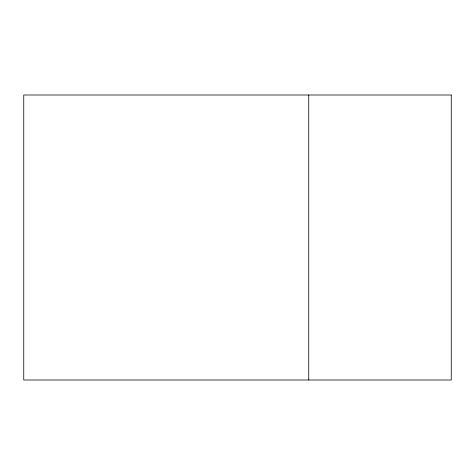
<?xml version="1.0" encoding="UTF-8"?>
<svg xmlns="http://www.w3.org/2000/svg" width="475" height="475" viewBox="0 0 475 475"><rect width="100%" height="100%" fill="white"/><g stroke="black" fill="none" stroke-linecap="round" stroke-linejoin="round"><path stroke-width="0.71" d="M308.75 95L308.75 380M451.25 95L23.75 95L23.75 380L451.25 380L451.25 95"/></g></svg>
